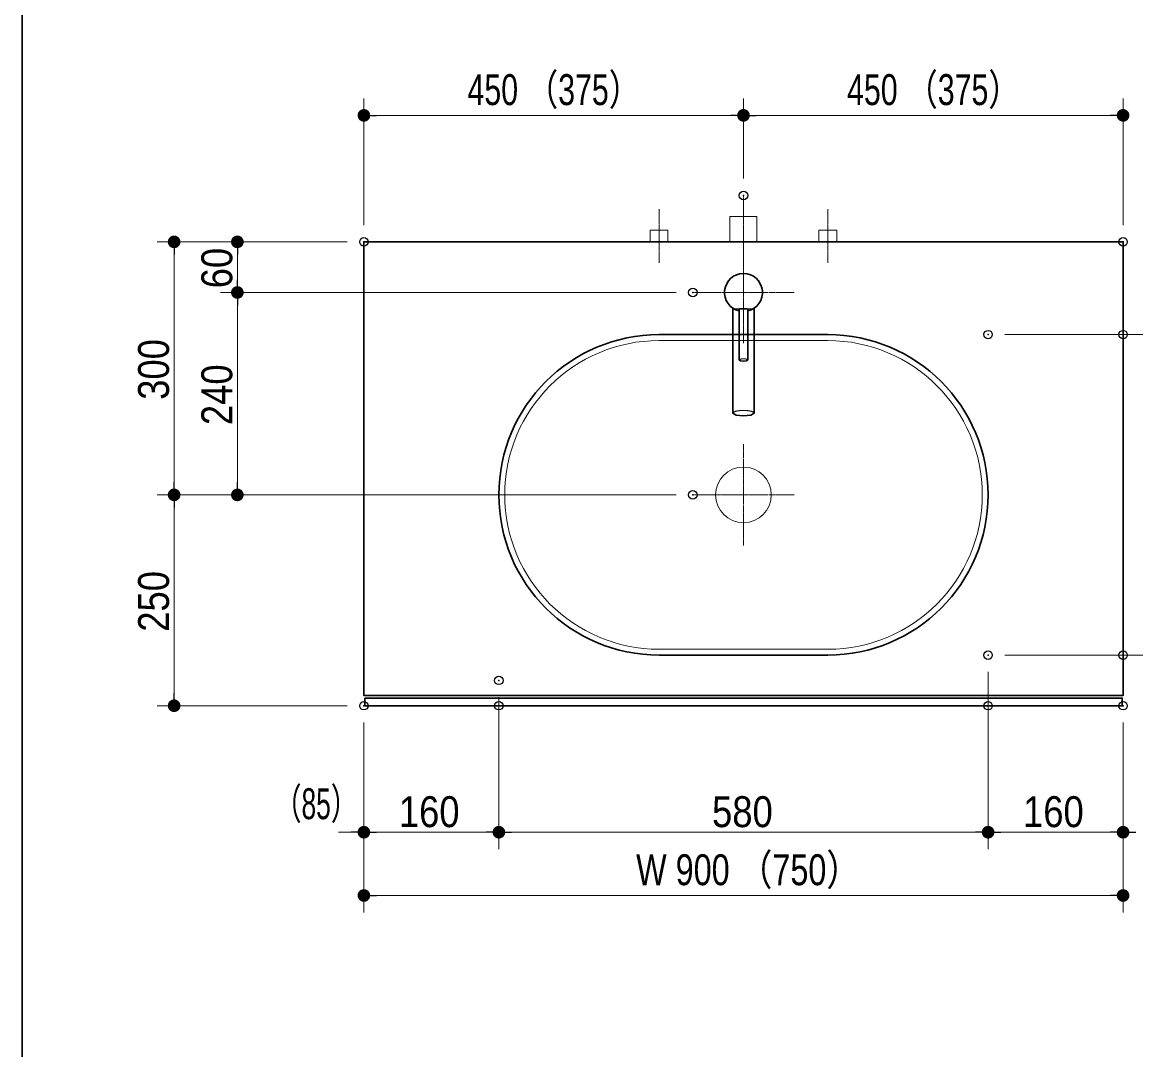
# Model space of a CAD drawing. Units: millimetres, scale not verified. Extents: x -6062 to 6062, y -3045 to 3045.
# Drawn here: x -368 to 953, y -778 to 440 of the extents above; entities that cross this region are included whole.
import ezdxf
from ezdxf.enums import TextEntityAlignment as Align

# ---------------------------------------------------------------- set-up
doc = ezdxf.new("R2010")
doc.units = ezdxf.units.MM
doc.header["$LTSCALE"] = 20
doc.header["$PDMODE"] = 32
doc.header["$PDSIZE"] = 10
doc.linetypes.add('USER1', pattern=[2.91, 1.76, -0.4, 0.35, -0.4])
for name, color, linetype, lineweight in [('0-0_1図面枠', 7, 'Continuous', 20), ('0-1_4給排水', 7, 'Continuous', 30), ('0-2_5ボウル・キャビネット', 7, 'Continuous', 15), ('0-3_2寸法-1', 7, 'Continuous', 15), ('0-4_0', 7, 'Continuous', 25), ('0-6_2寸法-2', 7, 'Continuous', 15)]:
    doc.layers.add(name, color=color, linetype=linetype, lineweight=lineweight)
doc.layers.add('0-5_Defpoints', color=7, linetype='Continuous')
doc.styles.add('ＭＳ Ｐゴシック', font='')
doc.styles.get('ＭＳ Ｐゴシック').set_extended_font_data('MS PGothic')

# ---------------------------------------------------------------- blocks, each defined once
blk = doc.blocks.new('グループ-4')
at = {"layer": '0-0_1図面枠', "lineweight": 30}
blk.add_line((28400, 41000), (28400, -48600), dxfattribs=at)
blk = doc.blocks.new('_Dot')
at = {"layer": '0-4_0'}
blk.add_line((-10, 0), (-20, 0), dxfattribs=at)
for points in [[(0, 0), (-10, 0), (-9.92, 1.25)], [(0, 0), (-9.92, -1.25), (-10, 0)], [(0, 0), (-9.92, 1.25), (-9.69, 2.49)], [(0, 0), (-9.69, -2.49), (-9.92, -1.25)], [(0, 0), (-9.69, 2.49), (-9.3, 3.68)], [(0, 0), (-9.3, -3.68), (-9.69, -2.49)], [(0, 0), (-9.3, 3.68), (-8.76, 4.82)], [(0, 0), (-8.76, -4.82), (-9.3, -3.68)], [(0, 0), (-8.76, 4.82), (-8.09, 5.88)], [(0, 0), (-8.09, -5.88), (-8.76, -4.82)], [(0, 0), (-8.09, 5.88), (-7.29, 6.85)], [(0, 0), (-7.29, -6.85), (-8.09, -5.88)], [(0, 0), (-7.29, 6.85), (-6.37, 7.71)], [(0, 0), (-6.37, -7.71), (-7.29, -6.85)], [(0, 0), (-6.37, 7.71), (-5.36, 8.44)], [(0, 0), (-5.36, -8.44), (-6.37, -7.71)], [(0, 0), (-5.36, 8.44), (-4.26, 9.05)], [(0, 0), (-4.26, -9.05), (-5.36, -8.44)], [(0, 0), (-4.26, 9.05), (-3.09, 9.51)], [(0, 0), (-3.09, -9.51), (-4.26, -9.05)], [(0, 0), (-3.09, 9.51), (-1.87, 9.82)], [(0, 0), (-1.87, -9.82), (-3.09, -9.51)], [(0, 0), (-1.87, 9.82), (-0.63, 9.98)], [(0, 0), (-0.63, -9.98), (-1.87, -9.82)], [(0, 0), (-0.63, 9.98), (0.63, 9.98)], [(0, 0), (0.63, -9.98), (-0.63, -9.98)], [(0, 0), (0.63, 9.98), (1.87, 9.82)], [(0, 0), (1.87, 9.82), (3.09, 9.51)], [(0, 0), (3.09, 9.51), (4.26, 9.05)], [(0, 0), (4.26, 9.05), (5.36, 8.44)], [(0, 0), (5.36, 8.44), (6.37, 7.71)], [(0, 0), (6.37, 7.71), (7.29, 6.85)], [(0, 0), (7.29, 6.85), (8.09, 5.88)], [(0, 0), (8.09, 5.88), (8.76, 4.82)], [(0, 0), (8.76, 4.82), (9.3, 3.68)], [(0, 0), (9.3, 3.68), (9.69, 2.49)], [(0, 0), (9.69, 2.49), (9.92, 1.25)], [(0, 0), (9.92, 1.25), (10, 0)], [(0, 0), (1.87, -9.82), (0.63, -9.98)], [(0, 0), (3.09, -9.51), (1.87, -9.82)], [(0, 0), (4.26, -9.05), (3.09, -9.51)], [(0, 0), (5.36, -8.44), (4.26, -9.05)], [(0, 0), (6.37, -7.71), (5.36, -8.44)], [(0, 0), (7.29, -6.85), (6.37, -7.71)], [(0, 0), (8.09, -5.88), (7.29, -6.85)], [(0, 0), (8.76, -4.82), (8.09, -5.88)], [(0, 0), (9.3, -3.68), (8.76, -4.82)], [(0, 0), (9.69, -2.49), (9.3, -3.68)], [(0, 0), (9.92, -1.25), (9.69, -2.49)], [(0, 0), (10, 0), (9.92, -1.25)]]:
    blk.add_solid(points, dxfattribs=at)
blk = doc.blocks.new('グループ-56')
at = {"layer": '0-2_5ボウル・キャビネット', "lineweight": 30}
for p, q in [((47500, 1400), (43500, 1400)), ((43500, -6200), (47500, -6200))]:
    blk.add_line(p, q, dxfattribs=at)
at = {"layer": '0-2_5ボウル・キャビネット'}
for p, q in [((47500, 1260), (43500, 1260)), ((43500, -6060), (47500, -6060))]:
    blk.add_line(p, q, dxfattribs=at)
at = {"layer": '0-2_5ボウル・キャビネット', "linetype": 'USER1'}
for p, q in [((45500, -1200), (45500, -3600)), ((44300, -2400), (46700, -2400))]:
    blk.add_line(p, q, dxfattribs=at)
at = {"layer": '0-2_5ボウル・キャビネット'}
blk.add_circle((45500, -2400), 660, dxfattribs=at)
at = {"layer": '0-2_5ボウル・キャビネット', "lineweight": 30}
for centre, start, end in [((43500, -2400), 90, 270), ((47500, -2400), 270, 90)]:
    blk.add_arc(centre, 3800, start, end, dxfattribs=at)
at = {"layer": '0-2_5ボウル・キャビネット'}
for centre, start, end in [((43500, -2400), 90, 270), ((47500, -2400), 270, 90)]:
    blk.add_arc(centre, 3660, start, end, dxfattribs=at)
blk = doc.blocks.new('グループ-57')
at = {"layer": '0-1_4給排水', "linetype": 'USER1', "lineweight": 15}
for p, q in [((45500, 3600), (45500, 1200)), ((44300, 2400), (46700, 2400))]:
    blk.add_line(p, q, dxfattribs=at)
at = {"layer": '0-1_4給排水', "lineweight": 15}
blk.add_line((45724.5, 2010), (45275.5, 2010), dxfattribs=at)
at = {"layer": '0-1_4給排水'}
for points in [[(45250, 885.1), (45250, 937), (45250, 988.8), (45250, 1040.7), (45250, 1092.5), (45250, 1144.4), (45250, 1196.2), (45250, 1248.1), (45250, 1299.9), (45250, 1351.8), (45250, 1403.6), (45250, 1455.5), (45250, 1507.3), (45250, 1559.2), (45250, 1611), (45250, 1662.9), (45250, 1714.7), (45250, 1766.6), (45250, 1818.4), (45250, 1870.3), (45250, 1922.1), (45250, 1974), (45250, 2025.8)], [(45400, 1611.2), (45400, 1632), (45400, 1652.8), (45400, 1673.5), (45400, 1694.3), (45400, 1715.1), (45400, 1735.9), (45400, 1756.7), (45400, 1777.5), (45400, 1798.3), (45400, 1819), (45400, 1839.8), (45400, 1860.6), (45400, 1881.4), (45400, 1902.2), (45400, 1923), (45400, 1943.8), (45400, 1964.5), (45400, 1985.3), (45400, 2006.1), (45416.9, 2010), (45437.7, 2010), (45458.5, 2010), (45479.3, 2010), (45500, 2010), (45520.8, 2010), (45541.6, 2010), (45562.4, 2010), (45583.2, 2010), (45600, 2006), (45600, 1985.2), (45600, 1964.5), (45600, 1943.7), (45600, 1922.9), (45600, 1902.1), (45600, 1881.3), (45600, 1860.5), (45600, 1839.7), (45600, 1819), (45600, 1798.2)], [(45750, 2025.8), (45750, 1974), (45750, 1922.1), (45750, 1870.3), (45750, 1818.4), (45750, 1766.6), (45750, 1714.7), (45750, 1662.9), (45750, 1611), (45750, 1559.2), (45750, 1507.3), (45750, 1455.5), (45750, 1403.6), (45750, 1351.8), (45750, 1299.9), (45750, 1248.1), (45750, 1196.2), (45750, 1144.4), (45750, 1092.5), (45750, 1040.7), (45750, 988.8), (45750, 937), (45750, 885.1), (45750, 833.3), (45750, 781.4), (45750, 729.6), (45750, 677.7), (45750, 625.9), (45750, 574), (45750, 522.2), (45750, 470.3), (45750, 418.5), (45750, 366.6), (45750, 314.8), (45750, 262.9), (45750, 211.1), (45750, 159.2), (45750, 107.4), (45750, 55.5), (45750, 3.7)], [(45400, 800.5), (45400, 821.3), (45400, 842.1), (45400, 862.9), (45400, 883.7), (45400, 904.5), (45400, 925.2), (45400, 946), (45400, 966.8), (45400, 987.6), (45400, 1008.4), (45400, 1029.2), (45400, 1050), (45400, 1070.8), (45400, 1091.5), (45400, 1112.3), (45400, 1133.1), (45400, 1153.9), (45400, 1174.7), (45400, 1195.5), (45400, 1216.3), (45400, 1237), (45400, 1257.8), (45400, 1278.6), (45400, 1299.4), (45400, 1320.2), (45400, 1341), (45400, 1361.8), (45400, 1382.5), (45400, 1403.3), (45400, 1424.1), (45400, 1444.9), (45400, 1465.7), (45400, 1486.5), (45400, 1507.3), (45400, 1528), (45400, 1548.8), (45400, 1569.6), (45400, 1590.4), (45400, 1611.2)], [(45600, 1798.2), (45600, 1777.4), (45600, 1756.6), (45600, 1735.8), (45600, 1715), (45600, 1694.2), (45600, 1673.5), (45600, 1652.7), (45600, 1631.9), (45600, 1611.1), (45600, 1590.3), (45600, 1569.5), (45600, 1548.7), (45600, 1528), (45600, 1507.2), (45600, 1486.4), (45600, 1465.6), (45600, 1444.8), (45600, 1424), (45600, 1403.2), (45600, 1382.5), (45600, 1361.7), (45600, 1340.9), (45600, 1320.1), (45600, 1299.3), (45600, 1278.5), (45600, 1257.7), (45600, 1237), (45600, 1216.2), (45600, 1195.4), (45600, 1174.6), (45600, 1153.8), (45600, 1133), (45600, 1112.2), (45600, 1091.5), (45600, 1070.7), (45600, 1049.9), (45600, 1029.1), (45600, 1008.3), (45600, 987.5)], [(45750, 3.7), (45750, -48.2), (45750, -100), (45750, -151.9), (45750, -203.7), (45750, -255.6), (45750, -307.4), (45750, -359.3), (45750, -411.1), (45750, -463), (45676.5, -508.5), (45500, -527.3), (45323.5, -508.5), (45250, -463), (45250, -411.1), (45250, -359.3), (45250, -307.4), (45250, -255.6), (45250, -203.7), (45250, -151.9), (45250, -100), (45250, -48.2), (45250, 3.7), (45250, 55.5), (45250, 107.4), (45250, 159.2), (45250, 211.1), (45250, 262.9), (45250, 314.8), (45250, 366.6), (45250, 418.5), (45250, 470.3), (45250, 522.2), (45250, 574), (45250, 625.9), (45250, 677.7), (45250, 729.6), (45250, 781.4), (45250, 833.3), (45250, 885.1)], [(45600, 987.5), (45600, 966.7), (45600, 946), (45600, 925.2), (45600, 904.4), (45600, 883.6), (45600, 862.8), (45600, 842), (45600, 821.2), (45600, 800.5), (45570.6, 782.2), (45499.9, 774.7), (45429.2, 782.2), (45400, 800.5), (45400, 800.5)]]:
    blk.add_lwpolyline(points, dxfattribs=at)
at = {"layer": '0-1_4給排水', "lineweight": 15}
for points in [[(45400, 800.5), (45400.1, 801.6), (45400.3, 802.6), (45400.7, 803.6), (45401.2, 804.6), (45401.9, 805.6), (45402.7, 806.6), (45403.7, 807.6), (45404.8, 808.5), (45406.1, 809.5), (45407.5, 810.4), (45409.1, 811.3), (45410.9, 812.3), (45412.7, 813.2), (45414.8, 814.1), (45416.9, 814.9), (45419.1, 815.8), (45421.5, 816.6), (45424, 817.4), (45426.6, 818.1), (45429.2, 818.8), (45432, 819.5), (45435, 820.2), (45438, 820.9), (45441.1, 821.5), (45444.4, 822), (45447.7, 822.6), (45451.2, 823.1), (45454.7, 823.6), (45458.2, 824.1), (45461.8, 824.5), (45465.5, 824.8), (45469.1, 825.2), (45472.9, 825.5), (45476.6, 825.7), (45480.4, 825.9), (45484.2, 826.1), (45488.1, 826.2), (45492, 826.3), (45496, 826.4)], [(45496, 826.4), (45500, 826.4), (45504, 826.4), (45508, 826.3), (45511.9, 826.2), (45515.8, 826.1), (45519.6, 825.9), (45523.4, 825.7), (45527.1, 825.5), (45530.9, 825.2), (45534.5, 824.8), (45538.2, 824.5), (45541.8, 824.1), (45545.3, 823.6), (45548.8, 823.1), (45552.3, 822.6), (45555.6, 822), (45558.9, 821.5), (45562, 820.9), (45565, 820.2), (45568, 819.5), (45570.8, 818.8), (45573.4, 818.1), (45576, 817.4), (45578.5, 816.6), (45580.9, 815.8), (45583.1, 814.9), (45585.2, 814.1), (45587.3, 813.2), (45589.1, 812.3), (45590.9, 811.3), (45592.5, 810.4), (45593.9, 809.5), (45595.2, 808.5), (45596.3, 807.6), (45597.3, 806.6), (45598.1, 805.6), (45598.8, 804.6), (45599.3, 803.6), (45599.7, 802.6)], [(45599.7, 802.6), (45599.9, 801.6), (45600, 800.5), (45600, 800.5)], [(45250, -462.6), (45250.2, -460), (45250.8, -457.5), (45251.7, -454.9), (45253, -452.4), (45254.7, -450), (45256.8, -447.5), (45259.2, -445.1), (45262.1, -442.7), (45265.3, -440.3), (45268.8, -437.9), (45272.8, -435.6), (45277.1, -433.3), (45281.8, -431), (45286.9, -428.8), (45292.3, -426.6), (45297.9, -424.5), (45303.8, -422.5), (45309.9, -420.5), (45316.4, -418.7), (45323.1, -416.8), (45330.1, -415.1), (45337.4, -413.4), (45344.9, -411.8), (45352.8, -410.3), (45360.9, -408.9), (45369.3, -407.5), (45377.9, -406.2), (45386.7, -404.9), (45395.6, -403.8), (45404.6, -402.8), (45413.7, -401.9), (45422.8, -401), (45432.1, -400.3), (45441.5, -399.7), (45451, -399.1), (45460.6, -398.7), (45470.3, -398.4), (45480.1, -398.1), (45490, -398)], [(45490, -398), (45500, -397.9), (45510, -398), (45519.9, -398.1), (45529.7, -398.4), (45539.4, -398.7), (45549, -399.1), (45558.5, -399.7), (45567.9, -400.3), (45577.2, -401), (45586.3, -401.9), (45595.4, -402.8), (45604.4, -403.8), (45613.3, -404.9), (45622.1, -406.2), (45630.7, -407.5), (45639.1, -408.9), (45647.2, -410.3), (45655.1, -411.8), (45662.6, -413.4), (45669.9, -415.1), (45676.9, -416.8), (45683.6, -418.7), (45690.1, -420.5), (45696.2, -422.5), (45702.1, -424.5), (45707.7, -426.6), (45713.1, -428.8), (45718.2, -431), (45722.9, -433.3), (45727.2, -435.6), (45731.2, -437.9), (45734.7, -440.3), (45737.9, -442.7), (45740.8, -445.1), (45743.2, -447.5), (45745.3, -450), (45747, -452.4), (45748.3, -454.9), (45749.2, -457.5)], [(45749.2, -457.5), (45749.8, -460), (45750, -462.6), (45750, -462.6)]]:
    blk.add_lwpolyline(points, dxfattribs=at)
at = {"layer": '0-1_4給排水'}
blk.add_arc((45500, 2400), 450, 282.83959, 257.16469, dxfattribs=at)
blk = doc.blocks.new('グループ-64')
at = {"layer": '0-1_4給排水', "linetype": 'USER1', "lineweight": 15}
blk.add_line((45500, 3100), (45500, 4700), dxfattribs=at)
at = {"layer": '0-1_4給排水', "lineweight": 15}
blk.add_lwpolyline([(45180, 3600), (45180, 4200), (45820, 4200), (45820, 3600)], dxfattribs=at)
blk = doc.blocks.new('止水栓_平面_W100')
at = {"layer": '0-1_4給排水', "linetype": 'USER1', "lineweight": 15}
for p, q in [((-2000, -500), (-2000, 780)), ((2000, -500), (2000, 780))]:
    blk.add_line(p, q, dxfattribs=at)
at = {"layer": '0-1_4給排水', "lineweight": 15}
for points in [[(-2210, 0), (-2210, 280), (-1790, 280), (-1790, 0)], [(1790, 0), (1790, 280), (2210, 280), (2210, 0)]]:
    blk.add_lwpolyline(points, dxfattribs=at)

msp = doc.modelspace()

# ---------------------------------------------------------------- linework, layer by layer
at = {"layer": '0-2_5ボウル・キャビネット', "lineweight": 30}
for points in [[(37.5, 180), (937.5, 180), (937.5, -358), (37.5, -358)], [(38.5, -361), (936.5, -361), (936.5, -370), (38.5, -370)]]:
    msp.add_lwpolyline(points, close=True, dxfattribs=at)
at = {"layer": '0-3_2寸法-1'}
for p, q in [((37.5, 200), (37.5, 350)), ((487.5, 255), (487.5, 350)), ((487.5, 255), (487.5, 350)), ((937.5, 200), (937.5, 350)), ((472.49, 330), (52.51, 330)), ((502.51, 330), (922.49, 330)), ((-132.5, 180), (-207.5, 180)), ((17.5, 180), (-132.5, 180)), ((-187.5, -104.99), (-187.5, 164.99)), ((-112.5, 135.01), (-112.5, 164.99)), ((407.5, 120), (-132.5, 120)), ((407.5, 120), (-132.5, 120)), ((-112.5, 104.99), (-112.5, -104.99)), ((797.5, 70), (1108.5, 70)), ((-132.5, -120), (-207.5, -120)), ((-132.5, -120), (-207.5, -120)), ((407.5, -120), (-132.5, -120)), ((-187.5, -135.01), (-187.5, -354.99)), ((797.5, -310), (1108.5, -310)), ((777.5, -330), (777.5, -540)), ((197.5, -360), (197.5, -540)), ((17.5, -370), (-207.5, -370)), ((37.5, -390), (37.5, -540)), ((197.5, -390), (197.5, -540)), ((777.5, -390), (777.5, -540)), ((937.5, -390), (937.5, -540)), ((182.49, -520), (52.51, -520)), ((762.49, -520), (212.51, -520)), ((792.51, -520), (922.49, -520)), ((37.5, -540), (37.5, -615)), ((937.5, -540), (937.5, -615)), ((922.49, -595), (52.51, -595))]:
    msp.add_line(p, q, dxfattribs=at)
at = {"layer": '0-5_Defpoints'}
for p in [(37.5, 330), (937.5, 330), (487.5, 235), (-187.5, 180), (-112.5, 180), (37.5, 180), (937.5, 180), (937.5, 180), (427.5, 120), (777.5, 70), (937.5, 70), (-112.5, -120), (427.5, -120), (777.5, -310), (937.5, -310), (197.5, -340), (-187.5, -370), (37.5, -370), (37.5, -370), (197.5, -370), (777.5, -370), (937.5, -370), (937.5, -370), (37.5, -520), (37.5, -520), (197.5, -520), (937.5, -520), (937.5, -520), (37.5, -595)]:
    msp.add_point(p, dxfattribs=at)
at = {"layer": '0-6_2寸法-2'}
for p, q in [((37.5, -390), (37.5, -540)), ((197.5, -390), (197.5, -540)), ((777.5, -390), (777.5, -540)), ((937.5, -390), (937.5, -540)), ((22.49, -520), (7.49, -520)), ((197.5, -520), (37.5, -520)), ((212.51, -520), (227.51, -520)), ((762.49, -520), (747.49, -520)), ((777.5, -520), (937.5, -520))]:
    msp.add_line(p, q, dxfattribs=at)

# ---------------------------------------------------------------- block references
at = {"layer": '0-0_1図面枠', "xscale": 0.05, "yscale": 0.05}
msp.add_blockref('グループ-4', (-1787.5, 0), dxfattribs=at)
at = {"layer": '0-1_4給排水', "xscale": 0.05, "yscale": 0.05}
for name, p in [('グループ-64', (-1787.5, 0)), ('止水栓_平面_W100', (487.5, 180)), ('グループ-57', (-1787.5, 0))]:
    msp.add_blockref(name, p, dxfattribs=at)
at = {"layer": '0-2_5ボウル・キャビネット', "xscale": 0.05, "yscale": 0.05}
msp.add_blockref('グループ-56', (-1787.5, 0), dxfattribs=at)
at = {"layer": '0-3_2寸法-1', "xscale": 0.7503418, "yscale": 0.7503418}
for p, rotation in [((37.5, 330), 180), ((487.5, 330), 180), ((-187.5, 180), 90), ((-112.5, 180), 90), ((-112.5, 120), 270), ((-112.5, 120), 90), ((-187.5, -120), 270), ((-112.5, -120), 270), ((-187.5, -120), 90), ((-187.5, -370), 270), ((37.5, -520), 180), ((197.5, -520), 180), ((777.5, -520), 180), ((37.5, -595), 180)]:
    msp.add_blockref('_Dot', p, dxfattribs=dict(at, rotation=rotation))
for p in [(487.5, 330), (937.5, 330), (197.5, -520), (777.5, -520), (937.5, -520), (937.5, -595)]:
    msp.add_blockref('_Dot', p, dxfattribs=at)
at = {"layer": '0-6_2寸法-2', "xscale": 0.7503418, "yscale": 0.7503418}
for p in [(37.5, -520), (777.5, -520)]:
    msp.add_blockref('_Dot', p, dxfattribs=at)
at = {"layer": '0-6_2寸法-2', "xscale": 0.7503418, "yscale": 0.7503418, "rotation": 180}
for p in [(197.5, -520), (937.5, -520)]:
    msp.add_blockref('_Dot', p, dxfattribs=at)

# ---------------------------------------------------------------- texts
at = {"layer": '0-3_2寸法-1', "style": 'ＭＳ Ｐゴシック'}
for s, width, p in [('450 （375）', 0.75, (160.29, 331.19)), ('450 （375）', 0.75, (610.29, 331.19)), ('160', 0.9, (78.89, -524.96)), ('580', 0.9, (450.22, -524.96)), ('160', 0.9, (818.89, -524.96)), ('W 900 （750）', 0.8, (360.23, -593.81))]:
    msp.add_text(s, height=36.66, dxfattribs=dict(at, width=width)).set_placement(p, align=Align.BOTTOM_LEFT)
at = {"layer": '0-3_2寸法-1', "style": 'ＭＳ Ｐゴシック', "width": 0.9}
for s, p in [('60', (-107.54, 124.92)), ('300', (-182.54, -7.28)), ('240', (-107.54, -37.28)), ('250', (-182.54, -282.28))]:
    msp.add_text(s, height=36.66, rotation=90, dxfattribs=at).set_placement(p, align=Align.BOTTOM_LEFT)
at = {"layer": '0-6_2寸法-2', "style": 'ＭＳ Ｐゴシック', "width": 0.65}
msp.add_text('（85）', height=36.66, dxfattribs=at).set_placement((-68.93, -515.51), align=Align.BOTTOM_LEFT)

doc.saveas('drawing.dxf')
